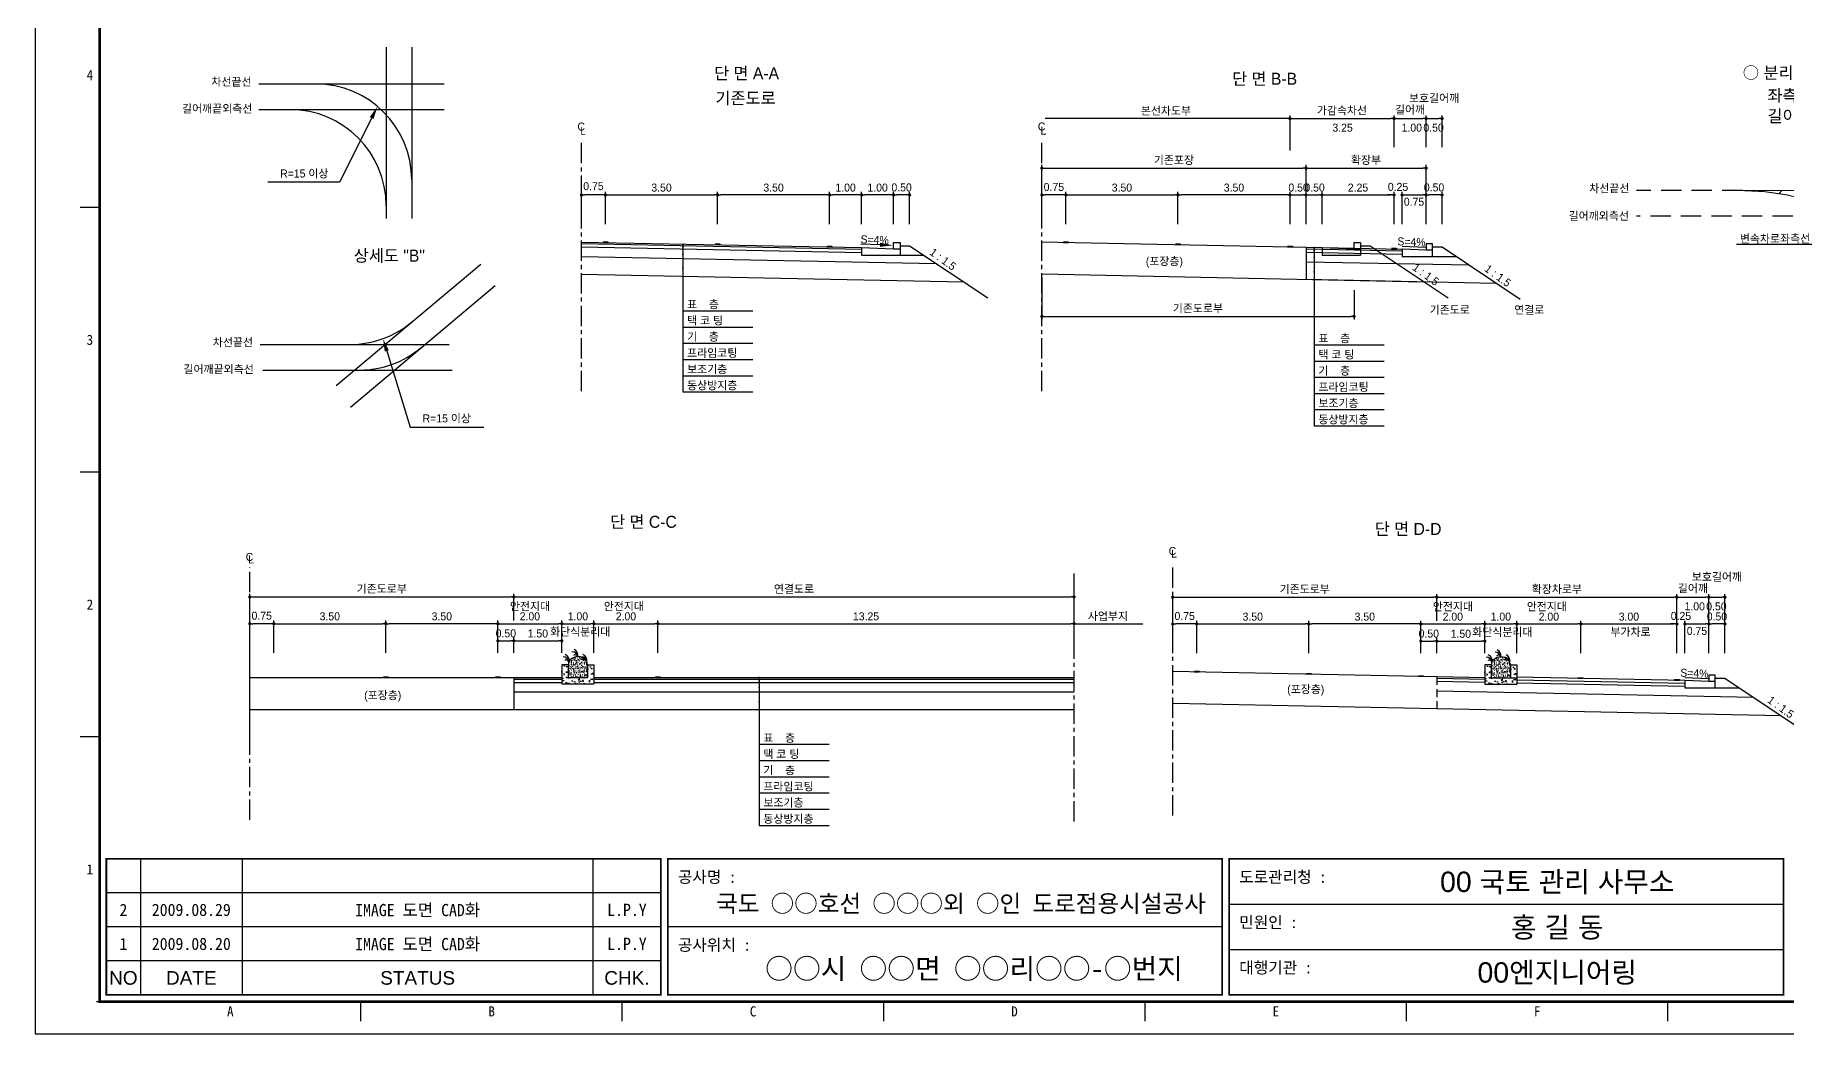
# Model space of a CAD drawing. Header units: millimetres. Extents: x 501 to 924, y 3 to 302.
# Drawn here: x 501 to 774.7, y 2.6 to 158.6 of the extents above; entities that cross this region are included whole.
import ezdxf
from ezdxf.enums import TextEntityAlignment as Align

# ---------------------------------------------------------------- set-up
doc = ezdxf.new("R2010")
doc.units = ezdxf.units.MM
doc.linetypes.add('CENTER', pattern=[50.8, 31.75, -6.35, 6.35, -6.35])
doc.linetypes.add('HIDDEN', pattern=[9.525, 6.35, -3.175])
for name, color, linetype in [('CC-GSTR-0004', 4, 'Continuous'), ('CM-LANE-0030', 30, 'Continuous'), ('CZ-DIMT-0002', 7, 'Continuous'), ('CZ-EXST-0002', 1, 'Continuous'), ('CZ-LIN1-0007', 7, 'Continuous'), ('CZ-LIN2-0003', 3, 'Continuous'), ('CZ-LINE-0001', 7, 'Continuous'), ('CZ-TEXT-BOX0', 7, 'Continuous'), ('TITLE', 7, 'Continuous')]:
    doc.layers.add(name, color=color, linetype=linetype)
doc.styles.add('견고딕', font='arial.ttf')
doc.styles.add('돋움', font='')
doc.styles.add('돋음체', font='')
doc.styles.get('돋움').set_extended_font_data('Dotum')
doc.styles.get('돋음체').set_extended_font_data('DotumChe')

# ---------------------------------------------------------------- blocks, each defined once
blk = doc.blocks.new('_Dot')
at = {"color": 0, "linetype": 'ByBlock', "lineweight": -2}
blk.add_line((-0.5, 0), (-1, 0), dxfattribs=at)
at = {"color": 0, "linetype": 'ByBlock', "const_width": 0.5}
blk.add_lwpolyline([(-0.25, 0, 1), (0.25, 0, 1)], format="xyb", close=True, dxfattribs=at)

msp = doc.modelspace()

# ---------------------------------------------------------------- hatches: boundary and pattern name
at = {"layer": 'CM-LANE-0030'}
h = msp.add_hatch(dxfattribs=at)
h.set_pattern_fill('ANSI31', color=256, scale=2, style=0)
h.set_pattern_definition([(45, (-512.1754, 590.378), (-4.490128, 4.490128), [])])
h.paths.add_polyline_path([(862.61, 124.27, -0.191871), (887.71, 134.27), (767.71, 134.27, -0.191871), (792.81, 124.27)])
h.paths.add_polyline_path([(789.53, 128.27, 0.002096), (789.28, 128.45, -0.732581), (789.85, 130.27), (865.58, 130.27, -0.732581), (866.15, 128.45, 0.002096), (865.9, 128.27)], flags=16)
at = {"layer": 'CZ-EXST-0002'}
h = msp.add_hatch(dxfattribs=at)
h.set_pattern_fill('AR-CONC', color=256, scale=0.01, style=0)
h.set_pattern_definition([(50, (-524.7924, 3541.0967), (1.8218467, -0.15939086), [0.1905, -2.0955]), (355, (-524.7924, 3541.0967), (-0.3524283, 1.9105664), [0.1524, -1.6764]), (100.451, (-524.6406, 3541.0834), (1.469425, 1.7511669), [0.1619, -1.7809]), (46.1842, (-524.7924, 3541.6047), (2.7107904, -0.4204233), [0.28575, -3.14325]), (96.6356, (-524.5665, 3541.5697), (2.3740423, 2.4742556), [0.24285, -2.67135]), (351.184, (-524.7924, 3541.6047), (2.374046, 2.4742512), [0.2286, -2.5146]), (21, (-524.5384, 3541.4777), (1.5161488, -1.0226552), [0.1905, -2.0955]), (326, (-524.5384, 3541.4777), (0.6180203, 1.8418797), [0.1524, -1.6764]), (71.4514, (-524.412, 3541.3925), (2.1341649, 0.8192286), [0.1619, -1.7809]), (37.5, (-524.7924, 3541.0967), (0.03088603, 0.84555039), [0, -1.65608, 0, -1.7018, 0, -1.68275]), (7.5, (-524.7924, 3541.0967), (0.66819663, 1.00180575), [0, -0.97028, 0, -1.61798, 0, -0.64135]), (327.5, (-525.35885, 3541.0967), (1.35590595, -0.05728744), [0, -0.635, 0, -1.9812, 0, -2.6289]), (317.5, (-525.6129, 3541.0967), (1.4812918, 0.2542649), [0, -0.8255, 0, -1.31572, 0, -1.8669])])
h.paths.add_polyline_path([(588.33, 57.25), (588.33, 60.25), (587.33, 60.25), (587.33, 58.25), (584.33, 58.25), (584.33, 60.25), (583.33, 60.25), (583.33, 57.25)])
h = msp.add_hatch(dxfattribs=at)
h.set_pattern_fill('AR-SAND', color=256, scale=0.01, style=0)
h.set_pattern_definition([(37.5, (-524.79243, 3541.0967), (-0.016000313, 0.489413237), [0, -0.38608, 0, -0.4318, 0, -0.41275]), (7.5, (-524.7924, 3541.0967), (0.44952328, 0.7168251), [0, -0.20828, 0, -0.34798, 0, -0.13335]), (327.5, (-525.10485, 3541.0967), (0.79099237, 0.001437185), [0, -0.127, 0, -0.4572, 0, -0.5969]), (317.5, (-525.10485, 3541.0967), (0.76355645, 0.22292932), [0, -0.0635, 0, -0.29972, 0, -0.3429])])
edge = h.paths.add_edge_path()
edge.add_ellipse((585.83, 60.25), major_axis=(-1.5, 0), ratio=0.829212, start_angle=180, end_angle=360)
edge.add_line((584.33, 60.25), (584.33, 58.25))
edge.add_line((584.33, 58.25), (587.33, 58.25))
edge.add_line((587.33, 58.25), (587.33, 60.25))
h = msp.add_hatch(dxfattribs=at)
h.set_pattern_fill('AR-CONC', color=256, scale=0.01, style=0)
h.set_pattern_definition([(50, (-380.6377, 3541.0514), (1.8218467, -0.15939086), [0.1905, -2.0955]), (355, (-380.6377, 3541.0514), (-0.3524283, 1.9105664), [0.1524, -1.6764]), (100.451, (-380.486, 3541.038), (1.469425, 1.7511669), [0.1619, -1.7809]), (46.1842, (-380.6377, 3541.5594), (2.7107904, -0.4204233), [0.28575, -3.14325]), (96.6356, (-380.4119, 3541.5243), (2.3740423, 2.4742556), [0.24285, -2.67135]), (351.184, (-380.6377, 3541.5594), (2.374046, 2.4742512), [0.2286, -2.5146]), (21, (-380.3837, 3541.4324), (1.5161488, -1.0226552), [0.1905, -2.0955]), (326, (-380.3837, 3541.4324), (0.6180203, 1.8418797), [0.1524, -1.6764]), (71.4514, (-380.2574, 3541.3471), (2.1341649, 0.8192286), [0.1619, -1.7809]), (37.5, (-380.63775, 3541.05135), (0.03088603, 0.84555039), [0, -1.65608, 0, -1.7018, 0, -1.68275]), (7.5, (-380.63775, 3541.0514), (0.66819663, 1.00180575), [0, -0.97028, 0, -1.61798, 0, -0.64135]), (327.5, (-381.2042, 3541.05135), (1.35590595, -0.05728744), [0, -0.635, 0, -1.9812, 0, -2.6289]), (317.5, (-381.4582, 3541.0514), (1.4812918, 0.2542649), [0, -0.8255, 0, -1.31572, 0, -1.8669])])
h.paths.add_polyline_path([(732.48, 57.21), (732.48, 60.21), (731.48, 60.21), (731.48, 58.21), (728.48, 58.21), (728.48, 60.21), (727.48, 60.21), (727.48, 57.21)])
h = msp.add_hatch(dxfattribs=at)
h.set_pattern_fill('AR-SAND', color=256, scale=0.01, style=0)
h.set_pattern_definition([(37.5, (-380.63775, 3541.05135), (-0.016000313, 0.489413237), [0, -0.38608, 0, -0.4318, 0, -0.41275]), (7.5, (-380.63775, 3541.05135), (0.44952328, 0.7168251), [0, -0.20828, 0, -0.34798, 0, -0.13335]), (327.5, (-380.95017, 3541.05135), (0.79099237, 0.001437185), [0, -0.127, 0, -0.4572, 0, -0.5969]), (317.5, (-380.9502, 3541.05135), (0.76355645, 0.22292932), [0, -0.0635, 0, -0.29972, 0, -0.3429])])
edge = h.paths.add_edge_path()
edge.add_ellipse((729.98, 60.21), major_axis=(-1.5, 0), ratio=0.829212, start_angle=180, end_angle=360)
edge.add_line((728.48, 60.21), (728.48, 58.21))
edge.add_line((728.48, 58.21), (731.48, 58.21))
edge.add_line((731.48, 58.21), (731.48, 60.21))
at = {"layer": 'CZ-LIN1-0007'}
for points in [[(590.51, 126.16), (590.51, 126.29), (589.76, 126.3), (589.76, 126.18)], [(608.01, 125.81), (608.01, 125.94), (607.26, 125.95), (607.26, 125.83)], [(662.42, 126.16), (662.42, 126.29), (661.67, 126.3), (661.67, 126.18)], [(679.92, 125.81), (679.92, 125.94), (679.17, 125.95), (679.17, 125.83)], [(625.51, 125.46), (625.51, 125.59), (624.76, 125.6), (624.76, 125.48)], [(697.42, 125.46), (697.42, 125.59), (696.67, 125.6), (696.67, 125.48)], [(713.67, 125.14), (713.67, 125.26), (712.92, 125.28), (712.92, 125.15)], [(556.2, 58.25), (556.2, 58.38), (555.45, 58.38), (555.45, 58.25)], [(573.7, 58.25), (573.7, 58.38), (572.95, 58.38), (572.95, 58.25)], [(598.7, 58.25), (598.7, 58.38), (597.95, 58.38), (597.95, 58.25)], [(682.85, 59.1), (682.86, 59.22), (682.11, 59.24), (682.1, 59.11)], [(700.35, 58.75), (700.36, 58.87), (699.61, 58.89), (699.6, 58.76)], [(717.85, 58.4), (717.86, 58.52), (717.11, 58.54), (717.1, 58.41)], [(742.86, 58.1), (742.86, 58.22), (742.11, 58.24), (742.11, 58.11)], [(757.86, 57.8), (757.86, 57.92), (757.11, 57.94), (757.11, 57.81)]]:
    msp.add_hatch(color=256, dxfattribs=at).paths.add_polyline_path(points)

# ---------------------------------------------------------------- linework, layer by layer
at = {"color": 0, "linetype": 'ByBlock', "lineweight": -2}
msp.add_line((696.8, 145.52), (696.55, 145.52), dxfattribs=at)
at = {"color": 0, "linetype": 'ByBlock', "const_width": 0.25}
msp.add_lwpolyline([(696.92, 145.52, 1), (697.17, 145.52, 1)], format="xyb", close=True, dxfattribs=at)
at = {"layer": 'CC-GSTR-0004'}
for p, q in [((635.14, 126.17), (636.14, 126.17)), ((635.14, 125.17), (635.14, 126.17)), ((636.14, 126.17), (636.14, 124.17)), ((630.14, 125.37), (635.14, 125.17)), ((630.14, 125.37), (630.14, 124.17)), ((630.14, 124.17), (636.14, 124.17)), ((635.14, 125.17), (636.14, 125.17))]:
    msp.add_line(p, q, dxfattribs=at)
for points in [[(719.3, 124.97), (718.3, 124.97), (714.55, 125.12), (714.55, 123.97), (719.3, 123.97), (719.3, 125.97), (718.3, 125.97), (718.3, 124.97)], [(763.48, 57.63), (762.48, 57.63), (758.73, 57.78), (758.73, 56.63), (763.48, 56.63), (763.48, 58.63), (762.48, 58.63), (762.48, 57.63)]]:
    msp.add_lwpolyline(points, dxfattribs=at)
at = {"layer": 'CM-LANE-0030', "const_width": 0.15}
msp.add_lwpolyline([(767.71, 134.27), (887.71, 134.27, 0.191871), (862.61, 124.27), (792.81, 124.27, 0.191871)], format="xyb", close=True, dxfattribs=at)
at = {"layer": 'CZ-EXST-0002'}
for p, q in [((555.89, 156.67), (555.89, 129.89)), ((559.87, 156.67), (559.87, 129.89)), ((536, 150.93), (564.94, 150.93)), ((536, 146.91), (564.94, 146.91)), ((658.3, 126.25), (702.05, 125.37)), ((707.05, 125.17), (707.05, 126.17)), ((707.05, 126.17), (708.05, 126.17)), ((708.05, 126.17), (708.05, 124.17)), ((702.05, 125.37), (702.05, 124.17)), ((702.05, 125.37), (707.05, 125.17)), ((702.05, 124.17), (708.05, 124.17)), ((707.05, 125.17), (708.05, 125.17)), ((708.05, 125.67), (709.55, 125.67)), ((709.55, 125.67), (721.75, 117.54)), ((548.1, 103.82), (570.65, 122.81)), ((658.3, 121.25), (717.98, 120.05)), ((550.31, 100.45), (572.91, 119.48)), ((536.22, 110.25), (565.7, 110.25)), ((536.64, 106.25), (566.18, 106.25)), ((534.58, 58.25), (575.83, 58.25)), ((719.98, 58.36), (678.73, 59.18)), ((534.58, 53.25), (575.83, 53.25)), ((719.98, 53.36), (678.73, 54.18))]:
    msp.add_line(p, q, dxfattribs=at)
at = {"layer": 'CZ-LIN1-0007'}
for p, q in [((589.76, 126.3), (590.51, 126.29)), ((589.76, 126.18), (590.51, 126.16)), ((590.51, 126.29), (590.51, 126.16)), ((607.26, 125.95), (608.01, 125.94)), ((608.01, 125.94), (608.01, 125.81)), ((661.67, 126.3), (662.42, 126.29)), ((661.67, 126.18), (662.42, 126.16)), ((662.42, 126.29), (662.42, 126.16)), ((679.17, 125.95), (679.92, 125.94)), ((679.92, 125.94), (679.92, 125.81)), ((607.26, 125.83), (608.01, 125.81)), ((624.76, 125.6), (625.51, 125.59)), ((624.76, 125.48), (625.51, 125.46)), ((625.51, 125.59), (625.51, 125.46)), ((679.17, 125.83), (679.92, 125.81)), ((696.67, 125.6), (697.42, 125.59)), ((696.67, 125.48), (697.42, 125.46)), ((697.42, 125.59), (697.42, 125.46)), ((712.92, 125.28), (713.67, 125.26)), ((712.92, 125.15), (713.67, 125.14)), ((713.67, 125.26), (713.67, 125.14)), ((555.45, 58.38), (556.2, 58.38)), ((555.45, 58.25), (555.45, 58.38)), ((556.2, 58.25), (555.45, 58.25)), ((556.2, 58.38), (556.2, 58.25)), ((572.95, 58.38), (573.7, 58.38)), ((572.95, 58.25), (572.95, 58.38)), ((573.7, 58.25), (572.95, 58.25)), ((573.7, 58.38), (573.7, 58.25)), ((597.95, 58.25), (597.95, 58.38)), ((597.95, 58.38), (598.7, 58.38)), ((598.7, 58.25), (597.95, 58.25)), ((598.7, 58.38), (598.7, 58.25)), ((682.1, 59.11), (682.11, 59.24)), ((682.85, 59.1), (682.1, 59.11)), ((682.11, 59.24), (682.86, 59.22)), ((682.86, 59.22), (682.85, 59.1)), ((699.6, 58.76), (699.61, 58.89)), ((700.35, 58.75), (699.6, 58.76)), ((699.61, 58.89), (700.36, 58.87)), ((700.36, 58.87), (700.35, 58.75)), ((717.1, 58.41), (717.11, 58.54)), ((717.85, 58.4), (717.1, 58.41)), ((717.11, 58.54), (717.86, 58.52)), ((717.86, 58.52), (717.85, 58.4)), ((742.11, 58.11), (742.11, 58.24)), ((742.11, 58.24), (742.86, 58.22)), ((742.86, 58.1), (742.11, 58.11)), ((742.86, 58.22), (742.86, 58.1)), ((757.11, 57.94), (757.86, 57.92)), ((757.11, 57.81), (757.11, 57.94)), ((757.86, 57.8), (757.11, 57.81)), ((757.86, 57.92), (757.86, 57.8))]:
    msp.add_line(p, q, dxfattribs=at)
at = {"layer": 'CZ-LIN2-0003'}
for p, q in [((586.39, 126.24), (630.14, 125.37)), ((586.39, 125.99), (630.14, 125.12)), ((586.39, 125.49), (630.14, 124.62)), ((586.39, 123.99), (641.81, 122.88)), ((636.14, 125.67), (637.64, 125.67)), ((636.14, 124.17), (639.89, 124.17)), ((637.64, 125.67), (649.84, 117.53)), ((699.55, 125.42), (699.55, 120.42)), ((699.55, 125.42), (714.55, 125.12)), ((699.55, 125.17), (714.55, 124.87)), ((699.55, 124.67), (714.55, 124.37)), ((699.55, 123.17), (725.01, 122.66)), ((719.3, 125.47), (720.8, 125.47)), ((719.3, 123.97), (723.05, 123.97)), ((720.8, 125.47), (733, 117.34)), ((586.39, 121.24), (646.06, 120.05)), ((699.55, 120.42), (729.26, 119.83)), ((584.33, 60.25), (583.33, 60.25)), ((583.33, 60.25), (583.33, 57.25)), ((584.33, 60.25), (584.33, 58.25)), ((587.33, 60.25), (588.33, 60.25)), ((587.33, 60.25), (587.33, 58.25)), ((588.33, 60.25), (588.33, 57.25)), ((728.48, 60.21), (727.48, 60.21)), ((727.48, 60.21), (727.48, 57.21)), ((728.48, 60.21), (728.48, 58.21)), ((731.48, 60.21), (732.48, 60.21)), ((731.48, 60.21), (731.48, 58.21)), ((732.48, 60.21), (732.48, 57.21)), ((575.83, 58.25), (583.33, 58.25)), ((575.83, 58), (583.33, 58)), ((575.83, 57.5), (583.33, 57.5)), ((584.33, 58.25), (587.33, 58.25)), ((588.33, 58.25), (663.33, 58.25)), ((588.33, 58), (663.33, 58)), ((588.33, 57.5), (663.33, 57.5)), ((727.48, 58.21), (719.98, 58.36)), ((727.48, 57.96), (719.98, 58.11)), ((727.48, 57.46), (719.98, 57.61)), ((728.48, 58.21), (731.48, 58.21)), ((731.48, 58.21), (732.48, 58.21)), ((758.73, 57.78), (732.48, 58.31)), ((758.73, 57.33), (732.48, 57.86)), ((763.48, 58.13), (764.98, 58.13)), ((764.98, 58.13), (777.18, 49.99)), ((575.83, 56), (663.33, 56)), ((583.33, 57.25), (588.33, 57.25)), ((769.51, 55.11), (719.98, 56.11)), ((727.48, 57.21), (732.48, 57.21)), ((758.73, 56.83), (732.48, 57.36)), ((763.48, 56.63), (767.23, 56.63)), ((575.83, 53.25), (663.33, 53.25)), ((773.76, 52.28), (719.98, 53.36))]:
    msp.add_line(p, q, dxfattribs=at)
for centre, radius, start, end in [((544.87, 135.93), 15, 0, 90), ((540.89, 131.91), 15, 0, 90), ((550.25, 125.25), 15, 270, 310.097), ((551.71, 121.25), 15, 270, 310.097), ((583.56, 60.59), 0.88, 7.8639, 92.7752), ((584.02, 60.56), 0.44, 19.771, 124.0366), ((583.45, 60.93), 1, 347.1802, 67.3267), ((584.95, 61.37), 0.88, 7.8639, 92.7752), ((585.41, 61.35), 0.44, 19.771, 124.0366), ((584.85, 61.72), 1, 347.1802, 67.3267), ((586.35, 60.59), 0.88, 7.8639, 92.7752), ((586.81, 60.56), 0.44, 19.771, 124.0366), ((586.24, 60.93), 1, 347.1802, 67.3267), ((727.71, 60.54), 0.88, 7.8639, 92.7752), ((728.17, 60.52), 0.44, 19.771, 124.0366), ((727.61, 60.89), 1, 347.1802, 67.3267), ((729.11, 61.33), 0.88, 7.8639, 92.7752), ((729.57, 61.3), 0.44, 19.771, 124.0366), ((729, 61.67), 1, 347.1802, 67.3267), ((730.5, 60.54), 0.88, 7.8639, 92.7752), ((730.96, 60.52), 0.44, 19.771, 124.0366), ((730.4, 60.89), 1, 347.1802, 67.3267)]:
    msp.add_arc(centre, radius, start, end, dxfattribs=at)
for centre in [(585.83, 60.25), (729.98, 60.21)]:
    msp.add_ellipse(centre, major_axis=(-1.5, 0), ratio=0.829212, start_param=3.141593, end_param=6.283185, dxfattribs=at)
at = {"layer": 'CZ-LINE-0001'}
for p, q in [((696.55, 145.52), (658.8, 145.52)), ((697.05, 140.54), (697.05, 146.02)), ((697.05, 141.04), (697.05, 146.02)), ((697.55, 145.52), (712.8, 145.52)), ((713.3, 141.04), (713.3, 146.02)), ((713.3, 141.04), (713.3, 146.02)), ((713.8, 145.52), (717.8, 145.52)), ((718.3, 141.04), (718.3, 146.02)), ((718.3, 141.04), (718.3, 146.02)), ((718.8, 145.52), (720.3, 145.52)), ((720.8, 141.04), (720.8, 146.02)), ((658.3, 134.09), (658.3, 138.27)), ((658.8, 137.77), (699.05, 137.77)), ((699.55, 134.09), (699.55, 138.27)), ((699.55, 134.09), (699.55, 138.27)), ((700.05, 137.77), (717.8, 137.77)), ((718.3, 134.09), (718.3, 138.27)), ((586.39, 129.04), (586.39, 134.09)), ((590.14, 129.04), (590.14, 134.09)), ((590.14, 129.04), (590.14, 134.09)), ((607.64, 129.04), (607.64, 134.09)), ((607.64, 129.04), (607.64, 134.09)), ((625.14, 129.04), (625.14, 134.09)), ((625.14, 129.04), (625.14, 134.09)), ((630.14, 129.04), (630.14, 134.09)), ((630.14, 129.04), (630.14, 134.09)), ((635.14, 131.48), (635.14, 134.09)), ((635.14, 129.04), (635.14, 134.09)), ((637.64, 129.04), (637.64, 134.09)), ((658.3, 129.04), (658.3, 134.09)), ((662.05, 129.04), (662.05, 134.09)), ((662.05, 129.04), (662.05, 134.09)), ((679.55, 129.04), (679.55, 134.09)), ((679.55, 129.04), (679.55, 134.09)), ((697.05, 129.04), (697.05, 134.09)), ((697.05, 129.04), (697.05, 134.09)), ((699.55, 129.04), (699.55, 134.09)), ((699.55, 129.04), (699.55, 134.09)), ((702.05, 129.04), (702.05, 134.09)), ((702.05, 129.04), (702.05, 134.09)), ((713.3, 129.04), (713.3, 134.09)), ((713.3, 129.04), (713.3, 134.09)), ((714.55, 129.04), (714.55, 134.09)), ((714.55, 129.04), (714.55, 134.09)), ((718.3, 131.48), (718.3, 134.09)), ((718.3, 129.04), (718.3, 134.09)), ((720.8, 129.04), (720.8, 134.09)), ((589.64, 133.59), (586.89, 133.59)), ((590.64, 133.59), (607.14, 133.59)), ((624.64, 133.59), (608.14, 133.59)), ((629.64, 133.59), (625.64, 133.59)), ((634.64, 133.59), (630.64, 133.59)), ((637.14, 133.59), (635.64, 133.59)), ((661.55, 133.59), (658.8, 133.59)), ((662.55, 133.59), (679.05, 133.59)), ((696.55, 133.59), (680.05, 133.59)), ((697.55, 133.59), (699.05, 133.59)), ((700.05, 133.59), (701.55, 133.59)), ((702.55, 133.59), (712.8, 133.59)), ((712.8, 133.59), (712.3, 133.59)), ((715.05, 133.59), (717.8, 133.59)), ((715.05, 133.59), (715.55, 133.59)), ((720.3, 133.59), (718.8, 133.59)), ((602.24, 125.93), (602.24, 102.84)), ((700.83, 125.4), (700.83, 97.54)), ((658.3, 120.75), (658.3, 114.13)), ((707.05, 118.74), (707.05, 114.13)), ((602.24, 115.5), (613.17, 115.5)), ((602.24, 112.97), (613.17, 112.97)), ((658.8, 114.63), (706.55, 114.63)), ((602.24, 110.44), (613.17, 110.44)), ((700.83, 110.19), (711.77, 110.19)), ((602.24, 107.91), (613.17, 107.91)), ((700.83, 107.66), (711.77, 107.66)), ((602.24, 105.37), (613.17, 105.37)), ((700.83, 105.13), (711.77, 105.13)), ((602.24, 102.84), (613.17, 102.84)), ((700.83, 102.6), (711.77, 102.6)), ((700.83, 100.07), (711.77, 100.07)), ((700.83, 97.54), (711.77, 97.54)), ((534.58, 67.16), (534.58, 71.33)), ((575.83, 67.16), (575.83, 71.33)), ((575.83, 67.16), (575.83, 71.33)), ((663.33, 67.16), (663.33, 71.33)), ((678.73, 67.11), (678.73, 71.29)), ((719.98, 67.11), (719.98, 71.29)), ((719.98, 67.11), (719.98, 71.29)), ((757.48, 67.11), (757.48, 71.29)), ((757.48, 66.31), (757.48, 71.29)), ((762.48, 66.31), (762.48, 71.29)), ((762.48, 66.31), (762.48, 71.29)), ((764.98, 66.31), (764.98, 71.29)), ((535.08, 70.83), (575.33, 70.83)), ((576.33, 70.83), (662.83, 70.83)), ((679.23, 70.79), (719.48, 70.79)), ((720.48, 70.79), (756.98, 70.79)), ((757.98, 70.79), (761.98, 70.79)), ((762.98, 70.79), (764.48, 70.79)), ((534.58, 47.07), (534.58, 67.48)), ((534.58, 62.11), (534.58, 67.16)), ((537.83, 66.66), (535.08, 66.66)), ((538.33, 62.11), (538.33, 67.16)), ((538.33, 62.11), (538.33, 67.16)), ((538.83, 66.66), (555.33, 66.66)), ((555.83, 62.11), (555.83, 67.16)), ((555.83, 62.11), (555.83, 67.16)), ((572.83, 66.66), (556.33, 66.66)), ((573.33, 62.11), (573.33, 67.16)), ((573.33, 62.11), (573.33, 67.16)), ((573.83, 66.66), (582.83, 66.66)), ((583.33, 62.11), (583.33, 67.16)), ((583.33, 62.11), (583.33, 67.16)), ((583.83, 66.66), (587.83, 66.66)), ((588.33, 62.11), (588.33, 67.16)), ((588.33, 62.11), (588.33, 67.16)), ((588.83, 66.66), (597.83, 66.66)), ((598.33, 62.11), (598.33, 67.16)), ((598.33, 62.11), (598.33, 67.16)), ((598.83, 66.66), (662.83, 66.66)), ((663.33, 62.11), (663.33, 67.16)), ((663.33, 66.66), (674.04, 66.66)), ((678.73, 62.06), (678.73, 67.11)), ((681.98, 66.61), (679.23, 66.61)), ((682.48, 62.06), (682.48, 67.11)), ((682.48, 62.06), (682.48, 67.11)), ((682.98, 66.61), (699.48, 66.61)), ((699.98, 62.06), (699.98, 67.11)), ((699.98, 62.06), (699.98, 67.11)), ((716.98, 66.61), (700.48, 66.61)), ((717.48, 62.06), (717.48, 67.11)), ((717.48, 62.06), (717.48, 67.11)), ((717.98, 66.61), (726.98, 66.61)), ((727.48, 62.06), (727.48, 67.11)), ((727.48, 62.06), (727.48, 67.11)), ((727.98, 66.61), (731.98, 66.61)), ((732.48, 62.06), (732.48, 67.11)), ((732.48, 62.06), (732.48, 67.11)), ((732.98, 66.61), (741.98, 66.61)), ((742.48, 62.06), (742.48, 67.11)), ((742.48, 62.06), (742.48, 67.11)), ((742.98, 66.61), (756.98, 66.61)), ((756.98, 66.61), (756.48, 66.61)), ((757.48, 62.06), (757.48, 67.11)), ((757.48, 62.06), (757.48, 67.11)), ((758.73, 62.06), (758.73, 67.11)), ((758.73, 62.06), (758.73, 67.11)), ((759.23, 66.61), (761.98, 66.61)), ((759.23, 66.61), (759.73, 66.61)), ((762.48, 64.5), (762.48, 67.11)), ((762.48, 62.06), (762.48, 67.11)), ((764.48, 66.61), (762.98, 66.61)), ((764.98, 62.06), (764.98, 67.11)), ((573.33, 62.11), (573.33, 64.48)), ((573.83, 63.98), (575.33, 63.98)), ((575.83, 62.11), (575.83, 64.48)), ((575.83, 62.11), (575.83, 64.48)), ((576.33, 63.98), (582.83, 63.98)), ((583.33, 62.11), (583.33, 64.48)), ((717.48, 62.06), (717.48, 64.44)), ((717.98, 63.94), (719.48, 63.94)), ((719.98, 62.06), (719.98, 64.44)), ((719.98, 62.06), (719.98, 64.44)), ((720.48, 63.94), (726.98, 63.94)), ((727.48, 62.06), (727.48, 64.44)), ((575.83, 58.25), (575.83, 53.25)), ((614.14, 58.25), (614.14, 35.17)), ((614.14, 47.83), (625.08, 47.83)), ((614.14, 45.29), (625.08, 45.29)), ((614.14, 42.76), (625.08, 42.76)), ((614.14, 40.23), (625.08, 40.23)), ((614.14, 37.7), (625.08, 37.7)), ((614.14, 35.17), (625.08, 35.17))]:
    msp.add_line(p, q, dxfattribs=at)
at = {"layer": 'CZ-LINE-0001', "linetype": 'CENTER', "ltscale": 0.1}
for p, q in [((586.39, 102.97), (586.39, 142.35)), ((658.3, 102.97), (658.3, 142.35)), ((534.58, 36.03), (534.58, 75.41)), ((663.33, 35.78), (663.33, 75.16)), ((678.73, 36.71), (678.73, 76.09))]:
    msp.add_line(p, q, dxfattribs=at)
at = {"layer": 'CZ-LINE-0001', "linetype": 'HIDDEN', "ltscale": 0.5}
for p, q in [((767.71, 134.27), (751.19, 134.27)), ((789.85, 130.27), (751.19, 130.27))]:
    msp.add_line(p, q, dxfattribs=at)
at = {"layer": 'CZ-LINE-0001', "linetype": 'HIDDEN', "ltscale": 0.2}
msp.add_line((719.98, 58.36), (719.98, 53.36), dxfattribs=at)
at = {"layer": 'CZ-LINE-0001'}
for points in [[(553.63, 145.61), (548.62, 135.59), (537.39, 135.59)], [(780.05, 130.01), (779, 125.83), (766.77, 125.83)], [(633.01, 125.81), (630.01, 125.93)], [(718.19, 125.38), (714.55, 125.53)], [(555.98, 109.24), (559.63, 97.35), (571.13, 97.35)], [(762.37, 58.04), (758.73, 58.19)]]:
    msp.add_lwpolyline(points, dxfattribs=at)
at = {"layer": 'CZ-LINE-0001', "linetype": 'ByBlock'}
for centre, start, end in [((602.24, 125.87), 0, 180), ((602.24, 125.87), 0, 180), ((602.24, 125.87), 180, 0), ((602.24, 125.87), 180, 0), ((602.24, 125.66), 0, 180), ((602.24, 125.66), 0, 180), ((602.24, 125.66), 180, 0), ((602.24, 125.66), 180, 0), ((602.24, 125.43), 0, 180), ((602.24, 125.43), 0, 180), ((602.24, 125.43), 180, 0), ((602.24, 125.43), 180, 0), ((602.23, 125.18), 0, 180), ((602.23, 125.18), 0, 180), ((602.23, 125.18), 180, 0), ((602.23, 125.18), 180, 0), ((602.23, 124.38), 0, 180), ((602.23, 124.38), 0, 180), ((602.23, 124.38), 180, 0), ((602.23, 124.38), 180, 0), ((700.82, 124.65), 0, 180), ((700.82, 124.65), 0, 180), ((700.82, 124.65), 180, 0), ((700.82, 124.65), 180, 0), ((700.82, 123.85), 0, 180), ((700.82, 123.85), 0, 180), ((700.82, 123.85), 180, 0), ((700.82, 123.85), 180, 0), ((700.83, 125.34), 0, 180), ((700.83, 125.34), 0, 180), ((700.83, 125.34), 180, 0), ((700.83, 125.34), 180, 0), ((700.83, 125.14), 0, 180), ((700.83, 125.14), 0, 180), ((700.83, 125.14), 180, 0), ((700.83, 125.14), 180, 0), ((700.83, 124.9), 0, 180), ((700.83, 124.9), 0, 180), ((700.83, 124.9), 180, 0), ((700.83, 124.9), 180, 0), ((602.23, 122.14), 0, 180), ((602.23, 122.14), 0, 180), ((602.23, 122.14), 180, 0), ((602.23, 122.14), 180, 0), ((700.82, 121.62), 0, 180), ((700.82, 121.62), 0, 180), ((700.82, 121.62), 180, 0), ((700.82, 121.62), 180, 0), ((614.14, 57.5), 0, 180), ((614.14, 57.5), 0, 180), ((614.14, 57.5), 180, 0), ((614.14, 57.5), 180, 0), ((614.14, 57.75), 0, 180), ((614.14, 57.75), 0, 180), ((614.14, 57.75), 180, 0), ((614.14, 57.75), 180, 0), ((614.14, 56.7), 0, 180), ((614.14, 56.7), 0, 180), ((614.14, 56.7), 180, 0), ((614.14, 56.7), 180, 0), ((614.14, 54.47), 0, 180), ((614.14, 54.47), 0, 180), ((614.14, 54.47), 180, 0), ((614.14, 54.47), 180, 0)]:
    msp.add_arc(centre, 0.0625, start, end, dxfattribs=at)
at = {"layer": 'CZ-LINE-0001'}
for centre, start, end in [((614.14, 58.19), 0, 180), ((614.14, 58.19), 0, 180), ((614.14, 58.19), 180, 0), ((614.14, 58.19), 180, 0), ((614.14, 57.99), 0, 180), ((614.14, 57.99), 0, 180), ((614.14, 57.99), 180, 0), ((614.14, 57.99), 180, 0)]:
    msp.add_arc(centre, 0.0625, start, end, dxfattribs=at)
for points in [[(553.33, 145.76), (554.52, 147.4), (553.92, 145.46)], [(633.02, 126.14), (635.01, 125.73), (633, 125.48)], [(555.66, 109.15), (555.4, 111.16), (556.3, 109.34)]]:
    msp.add_solid(points, dxfattribs=at)
at = {"layer": 'TITLE', "color": 7, "linetype": 'Continuous'}
for p, q in [((511.12, 131.63), (508.1, 131.63)), ((511.12, 90.3), (508.1, 90.3)), ((511.12, 48.97), (508.1, 48.97)), ((551.95, 4.62), (551.95, 7.64)), ((592.77, 4.62), (592.77, 7.64)), ((633.6, 4.62), (633.6, 7.64)), ((674.42, 4.62), (674.42, 7.64)), ((715.25, 4.62), (715.25, 7.64)), ((756.07, 4.62), (756.07, 7.64))]:
    msp.add_line(p, q, dxfattribs=at)
at = {"layer": 'TITLE', "ltscale": 150}
for p, q in [((517.49, 29.93), (517.49, 8.7)), ((533.41, 29.93), (533.41, 8.7)), ((588.18, 29.93), (588.18, 8.7)), ((598.79, 24.62), (512.18, 24.62)), ((687.53, 22.85), (774.14, 22.85)), ((598.79, 19.31), (512.18, 19.31)), ((686.47, 19.31), (599.86, 19.31)), ((598.79, 14.01), (512.18, 14.01)), ((687.53, 15.78), (774.14, 15.78))]:
    msp.add_line(p, q, dxfattribs=at)
at = {"layer": 'TITLE'}
msp.add_line((919.48, 7.64), (510.62, 7.64), dxfattribs=at)
msp.add_lwpolyline([(501.04, 2.61), (924.4, 2.61), (924.4, 301.98), (501.04, 301.98)], close=True, dxfattribs=at)
at = {"layer": 'TITLE', "linetype": 'Continuous', "const_width": 0.403}
msp.add_lwpolyline([(511.12, 7.64), (511.12, 296.94), (919.37, 296.94), (919.37, 7.64)], close=True, dxfattribs=at)
at = {"layer": 'TITLE', "ltscale": 150, "const_width": 0.265}
for points in [[(512.18, 29.93), (598.79, 29.93), (598.79, 8.7), (512.18, 8.7)], [(599.86, 29.93), (686.47, 29.93), (686.47, 8.7), (599.86, 8.7)], [(774.14, 8.7), (687.53, 8.7), (687.53, 29.93), (774.14, 29.93)]]:
    msp.add_lwpolyline(points, close=True, dxfattribs=at)

# ---------------------------------------------------------------- block references
at = {"layer": 'CZ-LINE-0001', "xscale": 0.5, "yscale": 0.5, "zscale": 0.5, "rotation": 180}
for p in [(697.05, 145.52), (713.3, 145.52), (718.3, 145.52), (658.3, 137.77), (699.55, 137.77), (586.39, 133.59), (590.14, 133.59), (607.64, 133.59), (625.14, 133.59), (630.14, 133.59), (635.14, 133.59), (658.3, 133.59), (662.05, 133.59), (679.55, 133.59), (697.05, 133.59), (699.55, 133.59), (702.05, 133.59), (714.55, 133.59), (714.55, 133.59), (718.3, 133.59), (658.3, 114.63), (534.58, 70.83), (575.83, 70.83), (678.73, 70.79), (719.98, 70.79), (757.48, 70.79), (762.48, 70.79), (534.58, 66.66), (538.33, 66.66), (555.83, 66.66), (573.33, 66.66), (583.33, 66.66), (588.33, 66.66), (598.33, 66.66), (678.73, 66.61), (682.48, 66.61), (699.98, 66.61), (717.48, 66.61), (727.48, 66.61), (732.48, 66.61), (742.48, 66.61), (758.73, 66.61), (758.73, 66.61), (762.48, 66.61), (573.33, 63.98), (575.83, 63.98), (717.48, 63.94), (719.98, 63.94)]:
    msp.add_blockref('_Dot', p, dxfattribs=at)
at = {"layer": 'CZ-LINE-0001', "xscale": 0.5, "yscale": 0.5, "zscale": 0.5}
for p in [(713.3, 145.52), (718.3, 145.52), (720.8, 145.52), (699.55, 137.77), (718.3, 137.77), (590.14, 133.59), (607.64, 133.59), (625.14, 133.59), (630.14, 133.59), (635.14, 133.59), (637.64, 133.59), (662.05, 133.59), (679.55, 133.59), (697.05, 133.59), (699.55, 133.59), (702.05, 133.59), (713.3, 133.59), (713.3, 133.59), (718.3, 133.59), (720.8, 133.59), (707.05, 114.63), (575.83, 70.83), (663.33, 70.83), (719.98, 70.79), (757.48, 70.79), (762.48, 70.79), (764.98, 70.79), (538.33, 66.66), (555.83, 66.66), (573.33, 66.66), (583.33, 66.66), (588.33, 66.66), (598.33, 66.66), (663.33, 66.66), (682.48, 66.61), (699.98, 66.61), (717.48, 66.61), (727.48, 66.61), (732.48, 66.61), (742.48, 66.61), (757.48, 66.61), (757.48, 66.61), (762.48, 66.61), (764.98, 66.61), (575.83, 63.98), (583.33, 63.98), (719.98, 63.94), (727.48, 63.94)]:
    msp.add_blockref('_Dot', p, dxfattribs=at)

# ---------------------------------------------------------------- texts
at = {"layer": 'CZ-DIMT-0002', "style": '돋움'}
for s, p in [('○ 분리대 설치길이는 접속되는 도로의 길어깨외측선과 변속차로의', (767.76, 152.67)), ('좌측선에서 0.5m만큼 평행 이동한 선이 교차하는 지점까지의', (771.61, 149.11)), ('길이중 R=0.5로 마감되는 부분까지로 한다.', (771.61, 145.91))]:
    msp.add_text(s, height=1.875, dxfattribs=at).set_placement(p, align=Align.MIDDLE_LEFT)
for s, p in [('차선끝선', (531.72, 151.26)), ('길어깨끝외측선', (529.49, 147.07)), ('C', (586.35, 144.27)), ('L', (586.61, 143.61)), ('C', (658.26, 144.28)), ('L', (658.52, 143.62)), ('R=15 이상', (543.1, 136.94)), ('차선끝선', (746.92, 134.61)), ('차선끝선', (531.95, 110.58)), ('길어깨끝외측선', (529.72, 106.38)), ('R=15 이상', (565.35, 98.71)), ('C', (534.54, 77.08)), ('L', (534.8, 76.68)), ('C', (678.69, 78.01)), ('L', (678.95, 77.61))]:
    msp.add_text(s, height=1.25, dxfattribs=at).set_placement(p, align=Align.MIDDLE_CENTER)
for s, p in [('3.25', (703.67, 143.47)), ('1.00', (714.48, 143.47)), ('0.50', (717.88, 143.47)), ('길어깨외측선', (740.57, 129.7)), ('변속차로좌측선', (767.31, 126.14)), ('(포장층)', (674.53, 122.63)), ('표    층', (602.89, 115.89)), ('기존도로', (718.87, 115.03)), ('연결로', (732.06, 115.03)), ('기    층', (602.89, 110.83)), ('택 코 팅', (602.89, 113.36)), ('프라임코팅', (602.89, 108.3)), ('표    층', (701.48, 110.58)), ('택 코 팅', (701.48, 108.05)), ('보조기층', (602.89, 105.76)), ('기    층', (701.48, 105.52)), ('동상방지층', (602.89, 103.23)), ('프라임코팅', (701.48, 102.99)), ('보조기층', (701.48, 100.46)), ('동상방지층', (701.48, 97.92)), ('안전지대', (575.21, 68.75)), ('안전지대', (589.87, 68.75)), ('사업부지', (665.48, 67.19)), ('안전지대', (719.36, 68.71)), ('안전지대', (734.03, 68.71)), ('1.00', (758.67, 68.74)), ('0.50', (762.06, 68.74)), ('화단식분리대', (581.48, 64.78)), ('화단식분리대', (725.51, 64.74)), ('부가차로', (747.09, 64.74)), ('(포장층)', (552.45, 54.87)), ('(포장층)', (696.61, 55.8)), ('표    층', (614.79, 48.21)), ('택 코 팅', (614.79, 45.68)), ('기    층', (614.79, 43.15)), ('프라임코팅', (614.79, 40.62)), ('보조기층', (614.79, 38.09)), ('동상방지층', (614.79, 35.56))]:
    msp.add_text(s, height=1.25, dxfattribs=at).set_placement(p)
for s, rotation, p in [('S=4%', 357.7094, (632.18, 126.59)), ('S=4%', 357.7094, (716.03, 126.27)), ('1 : 1.5', 323.8881, (642.85, 123.56)), ('1 : 1.5', 323.8881, (718.27, 121.18)), ('1 : 1.5', 323.8881, (729.52, 120.98)), ('S=4%', 357.7094, (760.21, 58.93)), ('1 : 1.5', 323.8881, (773.7, 53.64))]:
    msp.add_text(s, height=1.25, rotation=rotation, dxfattribs=at).set_placement(p, align=Align.MIDDLE_CENTER)
at = {"layer": 'CZ-DIMT-0002', "insert": (677.67, 146.66), "char_height": 1.25, "attachment_point": 5, "style": '돋움'}
msp.add_mtext('본선차도부', dxfattribs=at)
at = {"layer": 'CZ-LINE-0001', "char_height": 1.25, "attachment_point": 5, "style": '돋움'}
for s, insert in [('\\A1;보호길어깨', (719.55, 148.63)), ('\\A1;가감속차선', (705.17, 146.71)), ('\\A1;길어깨', (715.8, 146.84)), ('\\A1;기존포장', (678.92, 138.97)), ('\\A1;확장부', (708.92, 138.97)), ('\\A1;0.75', (588.26, 134.95)), ('\\A1;3.50', (598.89, 134.73)), ('\\A1;3.50', (616.39, 134.73)), ('\\A1;1.00', (627.64, 134.73)), ('\\A1;1.00', (632.64, 134.73)), ('\\A1;0.50', (636.39, 134.76)), ('\\A1;0.75', (660.17, 134.83)), ('\\A1;3.50', (670.8, 134.73)), ('\\A1;3.50', (688.3, 134.73)), ('\\A1;0.50', (698.39, 134.74)), ('\\A1;0.50', (700.89, 134.74)), ('\\A1;2.25', (707.67, 134.73)), ('\\A1;0.25', (713.92, 134.84)), ('\\A1;0.50', (719.55, 134.76)), ('\\A1;0.75', (716.42, 132.52)), ('\\A1;기존도로부', (682.67, 115.82)), ('\\A1;보호길어깨', (763.73, 73.9)), ('\\A1;기존도로부', (555.2, 72.03)), ('\\A1;연결도로', (619.58, 72.02)), ('\\A1;기존도로부', (699.35, 71.98)), ('\\A1;확장차로{\\fGulimChe|b0|i0|c129|p32;부}', (738.73, 71.98)), ('\\A1;길어깨', (759.98, 72.11)), ('\\A1;0.75', (536.45, 67.9)), ('\\A1;3.50', (547.08, 67.8)), ('\\A1;3.50', (564.58, 67.8)), ('\\A1;2.00', (578.33, 67.8)), ('\\A1;1.00', (585.83, 67.8)), ('\\A1;2.00', (593.33, 67.8)), ('\\A1;13.25', (630.83, 67.8)), ('\\A1;0.75', (680.6, 67.85)), ('\\A1;0.25', (758.11, 67.86)), ('\\A1;0.50', (763.73, 67.78)), ('\\A1;0.50', (574.58, 65.14)), ('\\A1;1.50', (579.58, 65.12)), ('\\A1;3.50', (691.23, 67.75)), ('\\A1;3.50', (708.73, 67.75)), ('\\A1;0.50', (718.73, 65.1)), ('\\A1;2.00', (722.48, 67.75)), ('\\A1;1.50', (723.73, 65.08)), ('\\A1;1.00', (729.98, 67.75)), ('\\A1;2.00', (737.48, 67.75)), ('\\A1;3.00', (749.98, 67.75)), ('\\A1;0.75', (760.61, 65.53))]:
    msp.add_mtext(s, dxfattribs=dict(at, insert=insert))
at = {"layer": 'CZ-TEXT-BOX0', "style": '돋움'}
for s, p in [('단 면 A-A', (612.17, 152.59)), ('단 면 B-B', (693.08, 151.73)), ('기존도로', (612.02, 148.7)), ('상세도 "B"', (556.38, 124.12)), ('단 면 C-C', (596.06, 82.56)), ('단 면 D-D', (715.49, 81.45))]:
    msp.add_text(s, height=1.875, dxfattribs=at).set_placement(p, align=Align.MIDDLE_CENTER)
at = {"layer": 'TITLE', "color": 3, "linetype": 'Continuous', "style": '돋음체'}
for s, p in [('4', (509.61, 152.3)), ('3', (509.61, 110.97)), ('2', (509.61, 69.64)), ('1', (509.61, 28.31)), ('A', (531.54, 6.13)), ('B', (572.36, 6.13)), ('C', (613.19, 6.13)), ('D', (654.01, 6.13)), ('E', (694.83, 6.13)), ('F', (735.66, 6.13))]:
    msp.add_text(s, height=1.59, dxfattribs=at).set_placement(p, align=Align.MIDDLE)
at = {"layer": 'TITLE', "style": '돋음체'}
for s, p in [('공사명 : ', (601.45, 26.21)), ('도로관리청 :', (689.12, 26.21)), ('민원인 :', (689.12, 19.14)), ('공사위치 :', (601.45, 15.6)), ('대행기관 :', (689.12, 12.06))]:
    msp.add_text(s, height=1.804, dxfattribs=at).set_placement(p)
at = {"layer": 'TITLE', "color": 7, "linetype": 'Continuous'}
for s, height, style, p in [('00 국토 관리 사무소', 3.1832, '견고딕', (738.79, 26.39)), ('국도 ○○호선 ○○○외 ○인 도로점용시설공사', 2.7, '돋음체', (645.66, 23)), ('홍 길 동', 3.183, '견고딕', (738.79, 19.31)), ('○○시 ○○면 ○○리○○-○번지', 3.1832, '돋음체', (647.69, 12.84)), ('00엔지니어링', 3.183, '견고딕', (738.79, 12.24))]:
    msp.add_text(s, height=height, dxfattribs=dict(at, style=style)).set_placement(p, align=Align.MIDDLE)
at = {"layer": 'TITLE', "color": 1, "linetype": 'Continuous', "style": '돋음체'}
msp.add_text('2', height=1.91, dxfattribs=at).set_placement((514.84, 21.97), align=Align.MIDDLE)
at = {"layer": 'TITLE', "linetype": 'Continuous'}
for s, height, style, p in [('2009.08.29', 1.91, '돋음체', (525.45, 21.97)), ('L.P.Y', 1.91, '돋음체', (593.49, 21.97)), ('1', 1.91, '돋음체', (514.84, 16.66)), ('2009.08.20', 1.91, '돋음체', (525.45, 16.66)), ('L.P.Y', 1.91, '돋음체', (593.49, 16.66)), ('NO', 2.122, '견고딕', (514.84, 11.36)), ('DATE', 2.122, '견고딕', (525.45, 11.36)), ('STATUS', 2.122, '견고딕', (560.8, 11.36)), ('CHK.', 2.122, '견고딕', (593.49, 11.36))]:
    msp.add_text(s, height=height, dxfattribs=dict(at, style=style)).set_placement(p, align=Align.MIDDLE)
at = {"layer": 'TITLE', "style": '돋음체'}
for p in [(560.8, 21.97), (560.8, 16.66)]:
    msp.add_text('IMAGE 도면 CAD화', height=1.9099, dxfattribs=at).set_placement(p, align=Align.MIDDLE)

doc.saveas('drawing.dxf')
